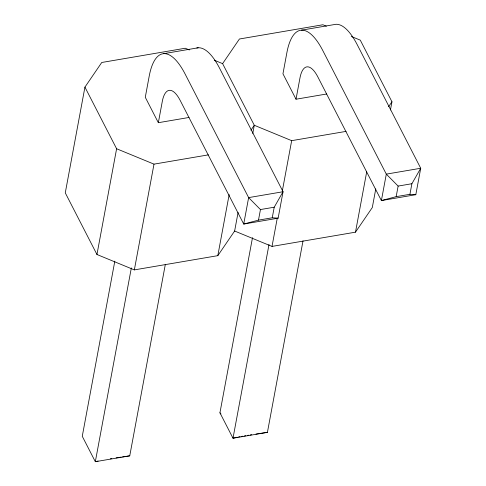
<?xml version="1.0" encoding="UTF-8"?>
<svg xmlns="http://www.w3.org/2000/svg" width="486" height="486" viewBox="0 0 486 486"><rect width="100%" height="100%" fill="white"/><g stroke="black" fill="none" stroke-linecap="round" stroke-linejoin="round"><path stroke-width="0.73" d="M189.376 49.955L185.221 48.242L101.75 62.481L84.935 87.116L65.276 192.869L96.957 254.506L134.343 269.894L217.813 255.66L234.629 231.026L238.091 212.406M96.957 254.506L116.61 148.752L84.935 87.116M114.818 261.158L82.268 436.282L95.329 461.7L129.75 455.832L165.349 264.311M131.341 267.944L95.329 461.7L98.117 461.044M189.018 117.466L158.345 122.697L162.269 101.568A37.143 12.66 80.3 0 1 180.245 100.547L243.717 224.046L278.138 218.178L283.052 191.739L219.581 68.234A74.279 25.321 80.3 0 0 196.775 47.986M134.343 269.894L153.995 164.14L208.403 154.864M217.813 255.66L229.161 194.588M252.763 133.462L254.287 125.273L222.606 63.636L214.302 60.215M303.021 240.831L267.422 432.346L233.001 438.22L219.939 412.802L252.495 237.678M258.485 220.134L272.251 217.783L274.219 207.212L283.052 191.739L248.632 197.608L243.717 224.046L258.485 220.134L260.453 209.557L248.632 197.608L185.16 74.109A74.279 25.321 80.3 0 0 149.208 76.15L145.284 97.285L158.345 122.697M269.019 244.464L233.001 438.22L237.18 437.23M326.695 93.986L296.017 99.217L299.941 78.088A37.143 12.66 80.3 0 1 317.917 77.067L381.389 200.566L415.809 194.698L420.724 168.259L357.253 44.755A74.279 25.321 80.3 0 0 335.899 24.3L301.484 30.168M234.629 231.026L272.014 246.414L277.275 218.111M282.257 191.302L291.673 140.661L346.075 131.384M272.014 246.414L355.485 232.174L366.699 171.856M375.763 188.926L372.3 207.54L355.485 232.174M390.434 109.982L391.959 101.787L360.284 40.15L351.281 36.444M396.163 196.654L409.929 194.303L411.891 183.726L420.724 168.259L386.303 174.128L381.389 200.566L396.163 196.654L398.125 186.077L386.303 174.128L322.832 50.629A74.279 25.321 80.3 0 0 286.88 52.67L282.955 73.799L296.017 99.217M222.606 63.636L239.422 39.002L322.892 24.762L326.355 26.189M250.922 130.199L254.287 125.273L291.673 140.661M388.593 106.72L391.959 101.787M163.812 53.654L198.227 47.78M260.453 209.557L274.219 207.212M398.125 186.077L411.891 183.726M110.352 458.814L111.798 458.571M238.602 436.944L240.054 436.695M241.499 436.446L242.951 436.197M244.397 435.954L245.849 435.705M247.301 435.456L248.747 435.213M250.199 434.964L251.645 434.715M255.946 434.071L267.422 432.346M116.124 457.873L121.142 457.119M122.575 456.907L129.75 455.832M409.929 194.303L415.809 194.698M272.251 217.783L278.138 218.178M116.61 148.752L153.995 164.14M219.939 412.802L220.96 413.932"/></g></svg>
